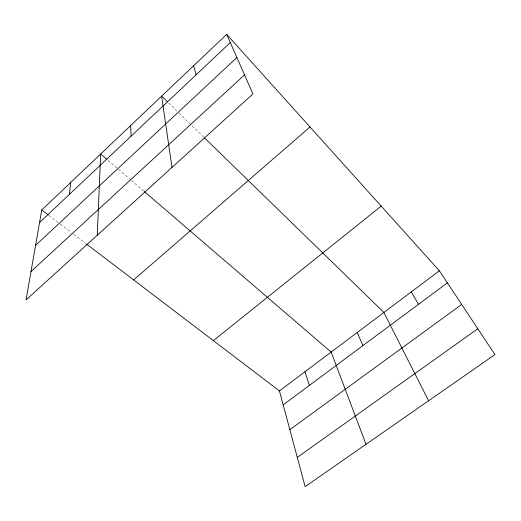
<?xml version="1.0" encoding="UTF-8"?>
<svg xmlns="http://www.w3.org/2000/svg" width="521" height="521" viewBox="0 0 521 521"><rect width="100%" height="100%" fill="white"/><g stroke="black" fill="none" stroke-linecap="round" stroke-linejoin="round"><path stroke-width="0.39" stroke-dasharray="2.6 1.95" d="M48.785 215.323L59.661 223.6M60.299 224.082L71.169 232.359M73.728 234.313L85.88 243.561M108.049 160.37L117.896 168.837M118.508 169.364L130.823 179.94M131.435 180.468L143.744 191.044M168.602 102.93L178.488 112.556M179.074 113.122L204.082 137.466"/><path stroke-width="0.78" d="M97.258 235.277L100.664 154.027L106.818 159.315M69.371 194.424L70.732 182.441M41.752 209.963L26.05 299.914L252.932 93.949L226.687 34.353L41.752 209.963L48.147 214.834M39.55 222.565L230.295 42.546M35.565 245.398L236.892 57.518M31 271.545L244.531 74.874M133.636 279.92L310.015 126.994M213.369 340.623L381.19 206.114M279.432 390.919L439.366 270.79L494.95 354.599L305.156 486.647L279.432 390.919L86.519 244.049M283.183 404.863L447.376 282.864M289.845 429.662L461.697 304.459M297.296 457.379L477.809 328.751M144.363 191.578L331.148 352.079L366.016 444.309M167.436 101.803L161.621 96.138L171.982 167.443M204.668 138.032L383.899 312.45L428.594 400.766M226.687 34.353L439.366 270.79M411.277 291.884L418.5 304.323M357.198 332.509L362.942 345.599M304.967 371.74L309.357 385.416M193.617 65.757L196.098 74.822M130.654 125.548L131.103 136.163"/></g></svg>
